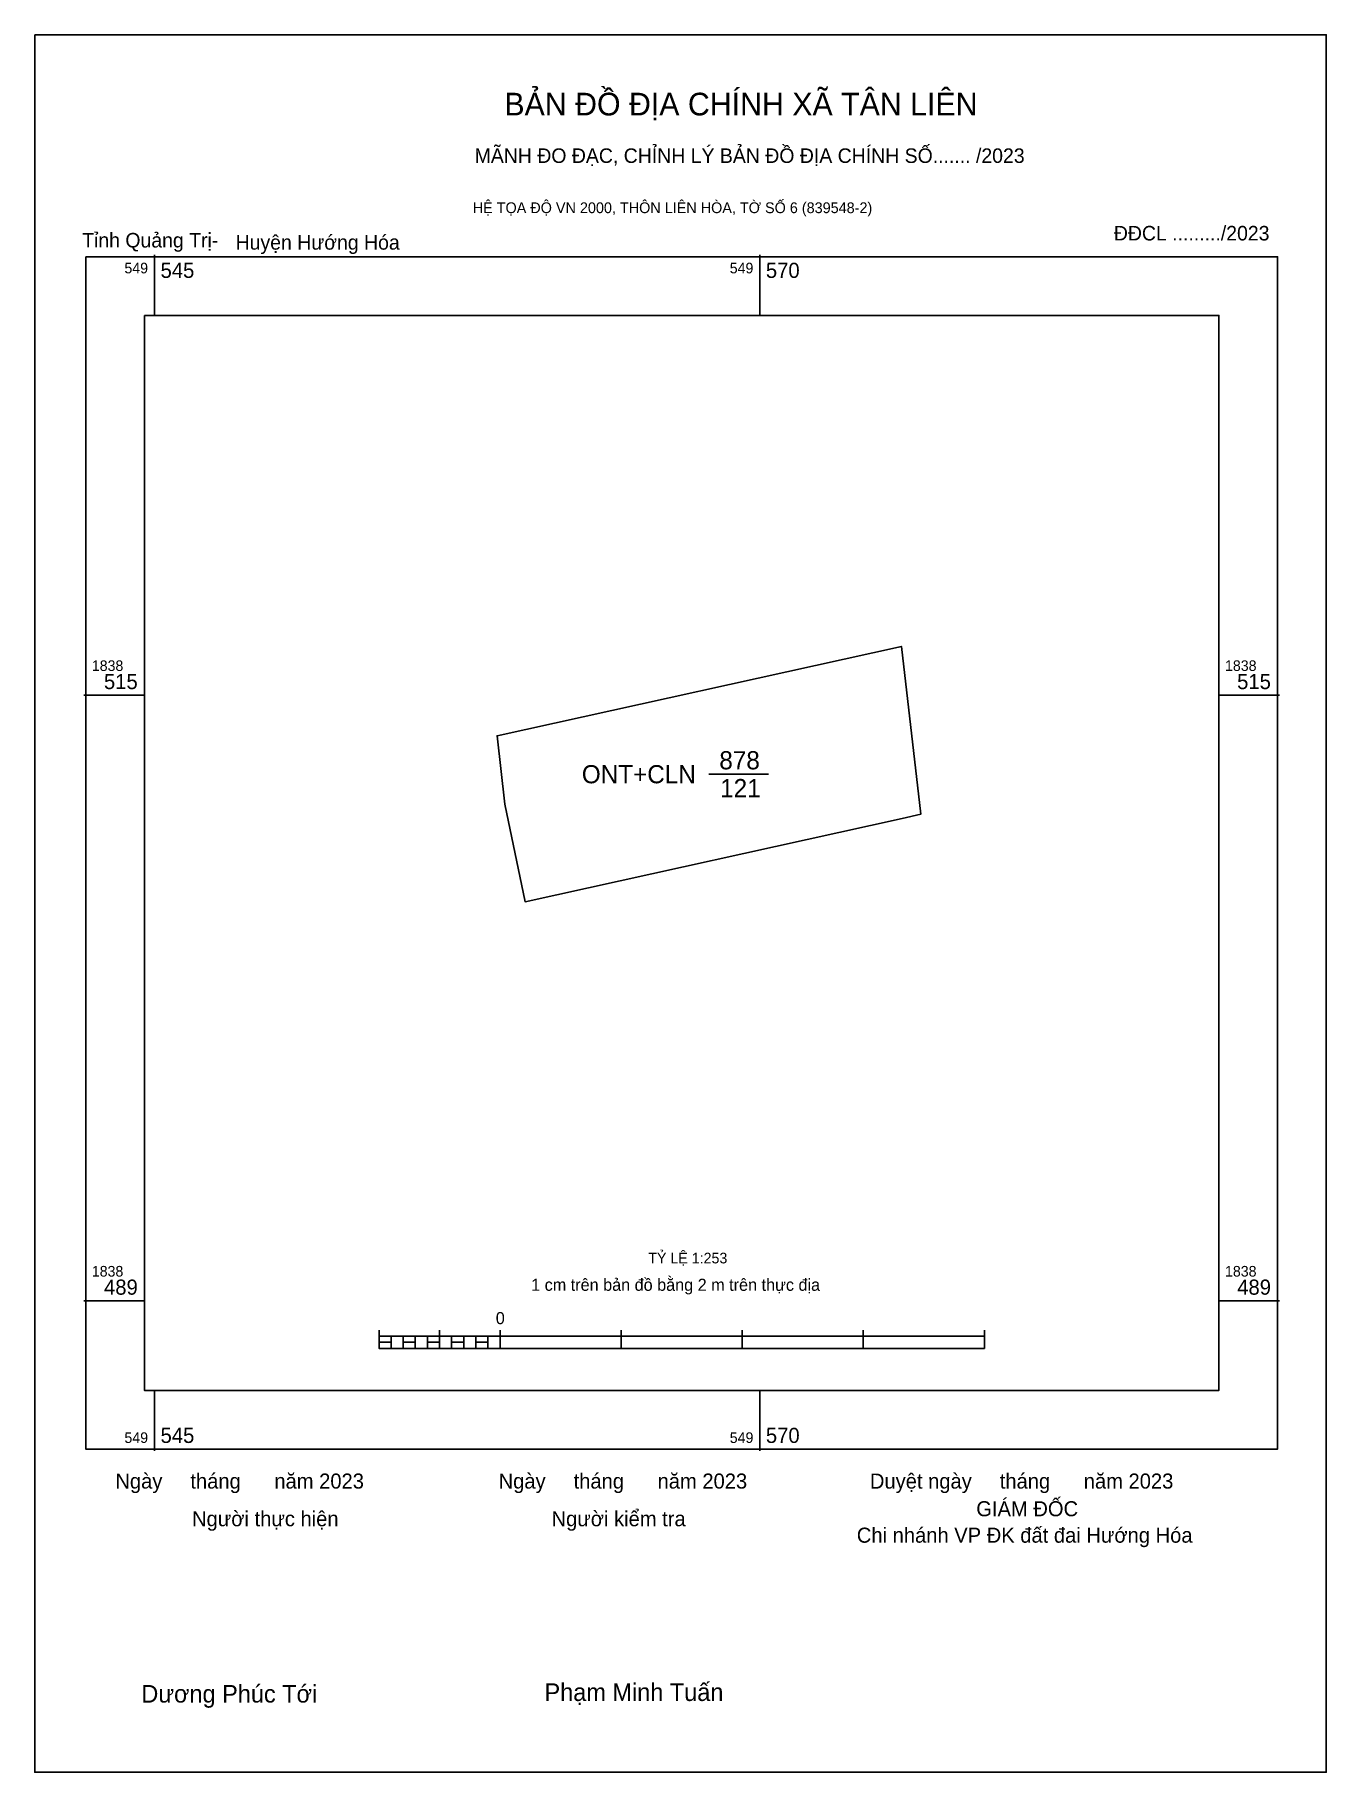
# Model space of a CAD drawing. Extents: x 549540.1 to 549594.3, y 1838470.1 to 1838542.9.
import ezdxf

# ---------------------------------------------------------------- set-up
doc = ezdxf.new("R2010")
doc.units = 0
for name, color, linetype in [('Level 10', 7, 'Continuous'), ('Level 13', 7, 'Continuous'), ('Level 15', 7, 'Continuous'), ('Level 27', 7, 'Continuous'), ('Level 49', 7, 'Continuous'), ('Level 6', 7, 'Continuous'), ('Level 62', 7, 'Continuous'), ('Level 63', 7, 'Continuous'), ('Level 9', 7, 'Continuous')]:
    doc.layers.add(name, color=color, linetype=linetype)

msp = doc.modelspace()

# ---------------------------------------------------------------- linework, layer by layer
at = {"layer": 'Level 10'}
msp.add_lwpolyline([(549576.478, 1838510.037), (549560.673, 1838506.549), (549559.83, 1838510.64), (549559.5, 1838513.5), (549576.451, 1838517.24), (549577.26, 1838510.21)], close=True, dxfattribs=at)
at = {"layer": 'Level 15'}
msp.add_lwpolyline([(549540.123, 1838542.87), (549594.255, 1838542.87), (549594.255, 1838470.075), (549540.123, 1838470.075)], close=True, dxfattribs=at)
at = {"layer": 'Level 27'}
for p, q in [((549576.478, 1838510.037), (549576.479, 1838510.035)), ((549560.673, 1838506.549), (549560.673, 1838506.546))]:
    msp.add_line(p, q, dxfattribs=at)
at = {"layer": 'Level 49'}
msp.add_line((549568.38, 1838511.89), (549570.874, 1838511.89), dxfattribs=at)
at = {"layer": 'Level 62'}
msp.add_lwpolyline([(549544.72, 1838531.112), (549589.757, 1838531.112), (549589.757, 1838486.075), (549544.72, 1838486.075)], close=True, dxfattribs=at)
at = {"layer": 'Level 63'}
for p, q in [((549545.143, 1838533.65), (549545.143, 1838531.112)), ((549570.514, 1838533.65), (549570.514, 1838531.112)), ((549542.183, 1838515.2), (549544.72, 1838515.2)), ((549589.757, 1838515.2), (549592.294, 1838515.2)), ((549542.183, 1838489.829), (549544.72, 1838489.829)), ((549589.757, 1838489.829), (549592.294, 1838489.829)), ((549554.553, 1838488.596), (549554.553, 1838487.834)), ((549557.09, 1838488.596), (549557.09, 1838487.834)), ((549559.627, 1838488.596), (549559.627, 1838487.834)), ((549564.701, 1838488.596), (549564.701, 1838487.834)), ((549569.776, 1838488.596), (549569.776, 1838487.834)), ((549574.85, 1838488.596), (549574.85, 1838487.834)), ((549579.924, 1838488.596), (549579.924, 1838487.834)), ((549554.553, 1838488.342), (549579.924, 1838488.342)), ((549554.553, 1838487.834), (549579.924, 1838487.834)), ((549555.06, 1838488.342), (549555.06, 1838487.834)), ((549555.568, 1838488.342), (549555.568, 1838487.834)), ((549556.075, 1838488.342), (549556.075, 1838487.834)), ((549556.582, 1838488.342), (549556.582, 1838487.834)), ((549557.09, 1838488.342), (549557.09, 1838487.834)), ((549557.597, 1838488.342), (549557.597, 1838487.834)), ((549558.105, 1838488.342), (549558.105, 1838487.834)), ((549558.612, 1838488.342), (549558.612, 1838487.834)), ((549559.12, 1838488.342), (549559.12, 1838487.834)), ((549559.627, 1838488.342), (549559.627, 1838487.834)), ((549545.143, 1838486.075), (549545.143, 1838483.538)), ((549570.514, 1838486.075), (549570.514, 1838483.538))]:
    msp.add_line(p, q, dxfattribs=at)
for points in [[(549542.262, 1838533.57), (549592.215, 1838533.57), (549592.215, 1838483.617), (549542.262, 1838483.617)], [(549554.553, 1838488.088), (549555.06, 1838488.088), (549555.06, 1838487.834), (549554.553, 1838487.834)], [(549554.553, 1838488.088), (549555.06, 1838488.088), (549555.06, 1838487.834), (549554.553, 1838487.834)], [(549555.568, 1838488.088), (549556.075, 1838488.088), (549556.075, 1838487.834), (549555.568, 1838487.834)], [(549556.582, 1838488.088), (549557.09, 1838488.088), (549557.09, 1838487.834), (549556.582, 1838487.834)], [(549557.597, 1838488.088), (549558.105, 1838488.088), (549558.105, 1838487.834), (549557.597, 1838487.834)], [(549558.612, 1838488.088), (549559.12, 1838488.088), (549559.12, 1838487.834), (549558.612, 1838487.834)]]:
    msp.add_lwpolyline(points, close=True, dxfattribs=at)

# ---------------------------------------------------------------- texts
at = {"layer": 'Level 13'}
for s, p in [('878', (549568.816, 1838512.093)), ('ONT+CLN', (549563.053, 1838511.509)), ('121', (549568.852, 1838510.926))]:
    msp.add_text(s, height=0.7611, dxfattribs=at).set_placement(p)
at = {"layer": 'Level 6'}
msp.add_text('TỶ LỆ 1:253', height=0.44601, dxfattribs=at).set_placement((549565.837, 1838491.394))
at = {"layer": 'Level 63'}
for s, height, p in [('BẢN ĐỒ ĐỊA CHÍNH XÃ TÂN LIÊN', 0.94982, (549559.807, 1838539.49)), ('MÃNH ĐO ĐẠC, CHỈNH LÝ BẢN ĐỒ ĐỊA CHÍNH SỐ....... /2023', 0.60947, (549558.561, 1838537.499)), ('HỆ TỌA ĐỘ VN 2000, THÔN LIÊN HÒA, TỜ SỐ 6 (839548-2)', 0.45117, (549558.481, 1838535.396)), ('549', 0.444, (549543.882, 1838532.873)), ('545', 0.6343, (549545.397, 1838532.682)), ('549', 0.444, (549569.253, 1838532.873)), ('570', 0.6343, (549570.768, 1838532.682)), ('1838', 0.444, (549542.516, 1838516.215)), ('1838', 0.444, (549590.011, 1838516.215)), ('515', 0.6343, (549543.024, 1838515.454)), ('515', 0.6343, (549590.519, 1838515.454)), ('1838', 0.444, (549542.516, 1838490.843)), ('489', 0.6343, (549543.027, 1838490.082)), ('1 cm trên bản đồ bằng 2 m trên thực địa', 0.50743, (549560.93, 1838490.245)), ('1838', 0.444, (549590.011, 1838490.843)), ('489', 0.6343, (549590.523, 1838490.082)), ('0', 0.507, (549559.447, 1838488.849)), ('549', 0.444, (549543.882, 1838483.871)), ('545', 0.6343, (549545.397, 1838483.871)), ('549', 0.444, (549569.253, 1838483.871)), ('570', 0.6343, (549570.768, 1838483.871)), ('Ngày     tháng      năm 2023', 0.63132, (549543.503, 1838481.959)), ('Ngày     tháng      năm 2023', 0.63132, (549559.565, 1838481.959)), ('Duyệt ngày     tháng      năm 2023', 0.63132, (549575.127, 1838481.959)), ('GIÁM ĐỐC', 0.6313, (549579.586, 1838480.799)), ('Người thực hiện', 0.63132, (549546.716, 1838480.381)), ('Người kiểm tra', 0.63132, (549561.784, 1838480.381)), ('Chi nhánh VP ĐK đất đai Hướng Hóa', 0.63132, (549574.579, 1838479.692)), ('Dương Phúc Tới', 0.73637, (549544.592, 1838472.994)), ('Phạm Minh Tuấn', 0.73637, (549561.489, 1838473.061))]:
    msp.add_text(s, height=height, dxfattribs=at).set_placement(p)
at = {"layer": 'Level 9'}
for s, p in [('Tỉnh Quảng Trị-', (549542.11, 1838533.957)), ('Huyện Hướng Hóa', (549548.542, 1838533.866)), ('ĐĐCL ........./2023', (549585.352, 1838534.251))]:
    msp.add_text(s, height=0.60947, dxfattribs=at).set_placement(p)

doc.saveas('drawing.dxf')
